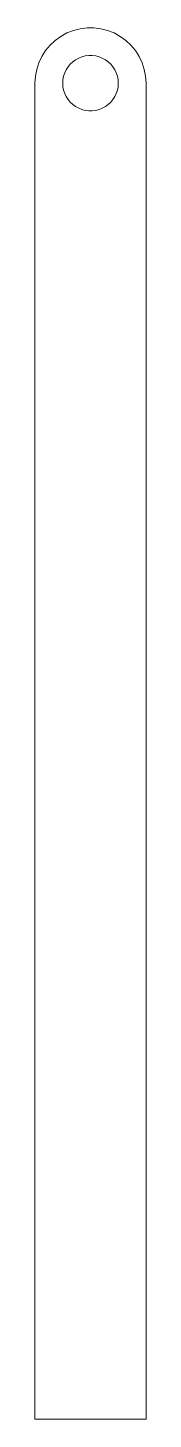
# Model space of a CAD drawing. Header units: millimetres. Extents: x -6 to 6, y -78 to 78.
import ezdxf

# ---------------------------------------------------------------- set-up
doc = ezdxf.new("R2010")
doc.units = ezdxf.units.MM
doc.layers.get('0').update_dxf_attribs({"linetype": 'CONTINUOUS', "lineweight": 0})

msp = doc.modelspace()

# ---------------------------------------------------------------- linework, layer by layer
for p, q in [((-4.556, 76.391), (-3.984, 76.928)), ((-3.984, 76.928), (-3.349, 77.39)), ((-3.349, 77.39), (-2.661, 77.768)), ((-2.661, 77.768), (-1.931, 78.057)), ((-1.931, 78.057), (-1.171, 78.252)), ((-1.171, 78.252), (-0.392, 78.35)), ((-0.392, 78.35), (0.392, 78.35)), ((0.392, 78.35), (1.171, 78.252)), ((1.171, 78.252), (1.931, 78.057)), ((1.931, 78.057), (2.661, 77.768)), ((2.661, 77.768), (3.349, 77.39)), ((3.349, 77.39), (3.984, 76.928)), ((3.984, 76.928), (4.556, 76.391)), ((-5.477, 75.123), (-5.056, 75.786)), ((-5.056, 75.786), (-4.556, 76.391)), ((-0.586, 75.182), (-0.196, 75.231)), ((-0.196, 75.231), (0.196, 75.231)), ((0.196, 75.231), (0.586, 75.182)), ((4.556, 76.391), (5.056, 75.786)), ((5.056, 75.786), (5.477, 75.123)), ((-6.201, 72.896), (-6.054, 73.667)), ((-6.054, 73.667), (-5.811, 74.413)), ((-5.811, 74.413), (-5.477, 75.123)), ((-2.738, 73.618), (-2.528, 73.949)), ((-2.528, 73.949), (-2.278, 74.252)), ((-2.278, 74.252), (-1.992, 74.52)), ((-1.992, 74.52), (-1.674, 74.751)), ((-1.674, 74.751), (-1.331, 74.94)), ((-1.331, 74.94), (-0.966, 75.085)), ((-0.966, 75.085), (-0.586, 75.182)), ((0.586, 75.182), (0.966, 75.085)), ((0.966, 75.085), (1.331, 74.94)), ((1.331, 74.94), (1.674, 74.751)), ((1.674, 74.751), (1.992, 74.52)), ((1.992, 74.52), (2.278, 74.252)), ((2.278, 74.252), (2.528, 73.949)), ((2.528, 73.949), (2.738, 73.618)), ((5.477, 75.123), (5.811, 74.413)), ((5.811, 74.413), (6.054, 73.667)), ((6.054, 73.667), (6.201, 72.896)), ((-6.25, 72.113), (-6.201, 72.896)), ((-6.25, -78.363), (-6.25, 72.113)), ((-3.125, 72.113), (-3.1, 72.504)), ((-3.1, 71.721), (-3.125, 72.113)), ((-3.1, 72.504), (-3.027, 72.89)), ((-3.027, 72.89), (-2.906, 73.263)), ((-2.906, 73.263), (-2.738, 73.618)), ((2.738, 73.618), (2.906, 73.263)), ((2.906, 73.263), (3.027, 72.89)), ((3.027, 72.89), (3.1, 72.504)), ((3.1, 72.504), (3.125, 72.113)), ((3.125, 72.113), (3.1, 71.721)), ((6.201, 72.896), (6.25, 72.113)), ((6.25, 72.113), (6.25, -78.363)), ((-3.027, 71.335), (-3.1, 71.721)), ((-2.906, 70.962), (-3.027, 71.335)), ((-2.738, 70.607), (-2.906, 70.962)), ((-2.528, 70.276), (-2.738, 70.607)), ((2.738, 70.607), (2.528, 70.276)), ((2.906, 70.962), (2.738, 70.607)), ((3.027, 71.335), (2.906, 70.962)), ((3.1, 71.721), (3.027, 71.335)), ((-2.278, 69.973), (-2.528, 70.276)), ((-1.992, 69.705), (-2.278, 69.973)), ((-1.674, 69.474), (-1.992, 69.705)), ((-1.331, 69.285), (-1.674, 69.474)), ((-0.966, 69.14), (-1.331, 69.285)), ((-0.586, 69.043), (-0.966, 69.14)), ((-0.196, 68.994), (-0.586, 69.043)), ((0.196, 68.994), (-0.196, 68.994)), ((0.586, 69.043), (0.196, 68.994)), ((0.966, 69.14), (0.586, 69.043)), ((1.331, 69.285), (0.966, 69.14)), ((1.674, 69.474), (1.331, 69.285)), ((1.992, 69.705), (1.674, 69.474)), ((2.278, 69.973), (1.992, 69.705)), ((2.528, 70.276), (2.278, 69.973)), ((6.25, -78.363), (-6.25, -78.363))]:
    msp.add_line(p, q)

doc.saveas('drawing.dxf')
